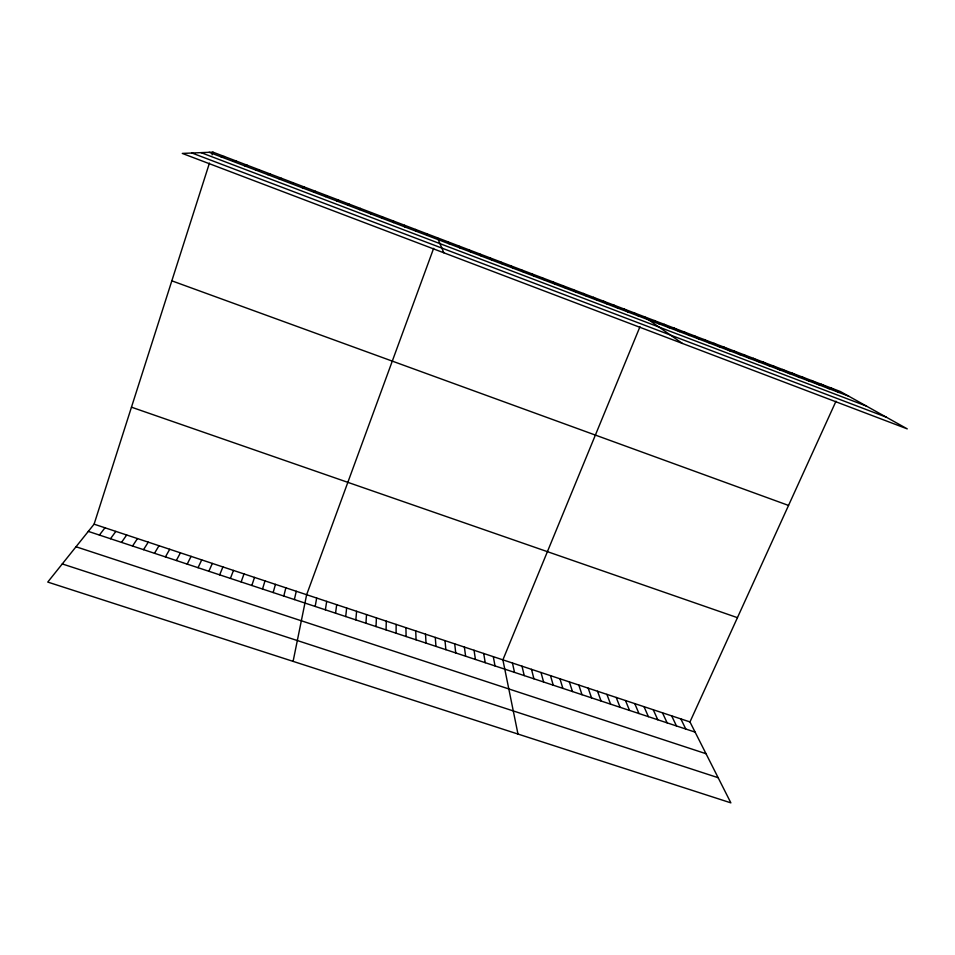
<?xml version="1.0" encoding="UTF-8"?>
<svg xmlns="http://www.w3.org/2000/svg" width="955" height="955" viewBox="0 0 955 955"><rect width="100%" height="100%" fill="white"/><g stroke="black" fill="none" stroke-linecap="round" stroke-linejoin="round"><path stroke-width="1.43" d="M396.098 633.201L396.134 624.415M386.071 629.882L386.286 621.156M376.007 626.564L376.413 617.873M393.484 222.587L393.567 221.059M365.932 623.221L366.517 614.59M355.833 619.879L356.597 611.296M345.71 616.536L346.653 608.001M335.551 613.17L336.685 604.694M325.369 609.803L326.694 601.375M315.174 606.437L316.678 598.045M293.101 661.373L306.639 594.714L433.654 248.312M382.203 218.289L382.513 216.833M294.379 599.549L296.265 591.276M283.778 596.051L285.867 587.826M273.166 592.542L275.446 584.365M262.518 589.02L264.989 580.891M94.091 524.176L689.964 721.932L730.862 802.857L47.75 582.073L94.091 524.176L209.443 163.102M212.07 154.877L212.941 152.143L840.412 391.538L907.25 428.879L182.298 153.421L212.941 152.143M251.834 585.487L254.507 577.417M241.138 581.941L244.014 573.931M230.406 578.396L233.474 570.433M370.886 213.968L371.423 212.607M639.969 326.729L502.891 659.845L517.98 734.049M219.65 574.838L222.921 566.936M208.859 571.269L212.332 563.426M689.964 721.932L835.995 401.219M198.043 567.688L201.72 559.905M187.204 564.107L191.084 556.371M176.329 560.501L180.423 552.826M165.43 556.896L169.727 549.28M359.546 209.646L360.31 208.369M154.495 553.279L159.007 545.723M143.537 549.662L148.252 542.154M132.554 546.021L137.484 538.572M121.536 542.38L126.669 534.991M110.494 538.727L115.842 531.398M99.416 535.063L104.978 527.793M348.169 205.313L349.16 204.107M336.769 200.956L337.975 199.846M325.333 196.599L326.765 195.572M313.861 192.218L315.52 191.275M302.353 187.837L304.251 186.977M290.821 183.444L292.946 182.668M279.254 179.027L281.618 178.346M267.651 174.61L270.241 174.001M256.024 170.169L258.853 169.656M244.361 165.716L247.417 165.299M232.662 161.264L235.957 160.918M220.927 156.787L224.461 156.536M62.266 563.939L718.148 777.704M76.006 546.761L706.032 753.722M88.314 531.398L695.109 732.115M131.468 407.188L737.451 617.67M171.828 280.83L788.543 505.434M191.967 153.015L886.336 417.192M209.157 152.299L848.744 396.194M201.063 152.633L866.507 406.114M830.826 387.885L838.991 392.481M821.228 384.22L829.215 388.745M811.595 380.544L819.414 385.008M801.937 376.855L809.589 381.26M792.268 373.166L799.741 377.512M782.563 369.466L789.869 373.739M772.834 365.753L779.96 369.967M763.081 362.041L770.028 366.183M753.304 358.304L760.085 362.387M743.503 354.568L750.105 358.579M733.679 350.819L740.101 354.759M723.83 347.059L730.062 350.939M713.958 343.287L720.01 347.107M704.05 339.514L709.923 343.263M694.13 335.73L699.812 339.407M684.174 331.934L689.677 335.539M674.206 328.126L679.518 331.66M664.202 324.306L669.336 327.78M654.175 320.486L659.117 323.888M644.124 316.642L682.395 343.442M634.036 312.798L638.609 316.057M623.937 308.943L628.318 312.142M613.802 305.087L617.992 308.202M603.644 301.207L607.643 304.251M593.461 297.315L597.269 300.3M583.254 293.424L586.859 296.325M573.024 289.52L576.438 292.349M562.758 285.605L565.969 288.362M552.468 281.677L555.488 284.363M542.154 277.738L544.971 280.352M531.804 273.799L534.43 276.341M521.442 269.847L523.865 272.306M511.044 265.872L513.265 268.26M500.623 261.897L502.64 264.213M490.166 257.91L491.98 260.154M479.697 253.911L481.308 256.071M469.18 249.9L470.588 251.989M458.651 245.889L459.856 247.894M448.086 241.854L449.077 243.788M680.82 718.9L685.809 729.035M671.652 715.856L676.486 725.955M662.472 712.812L667.139 722.863M653.256 709.756L657.78 719.76M644.028 706.688L648.385 716.656M634.777 703.62L638.967 713.54M437.497 237.819L443.824 252.788M625.489 700.54L629.536 710.425M616.202 697.448L620.082 707.297M606.879 694.357L610.603 704.157M597.532 691.265L601.089 701.018M588.173 688.149L591.563 697.866M578.79 685.033L582.013 694.703M426.563 233.641L427.136 235.419M569.383 681.918L572.451 691.539M559.952 678.79L562.853 688.364M550.498 675.651L553.231 685.177M541.019 672.499L543.586 681.989M531.517 669.348L533.917 678.79M522.003 666.196L524.235 675.591M512.453 663.021L514.518 672.38M415.592 229.463L415.938 231.158M493.305 656.67L495.024 665.933M483.696 653.483L485.236 662.686M474.05 650.283L475.435 659.451M464.393 647.072L465.598 656.192M454.711 643.861L455.738 652.934M445.006 640.638L445.866 649.663M404.598 225.261L404.729 226.872M435.277 637.415L435.958 646.392M425.524 634.18L426.026 643.109M415.747 630.933L416.07 639.814M405.947 627.674L406.09 636.508"/></g></svg>
